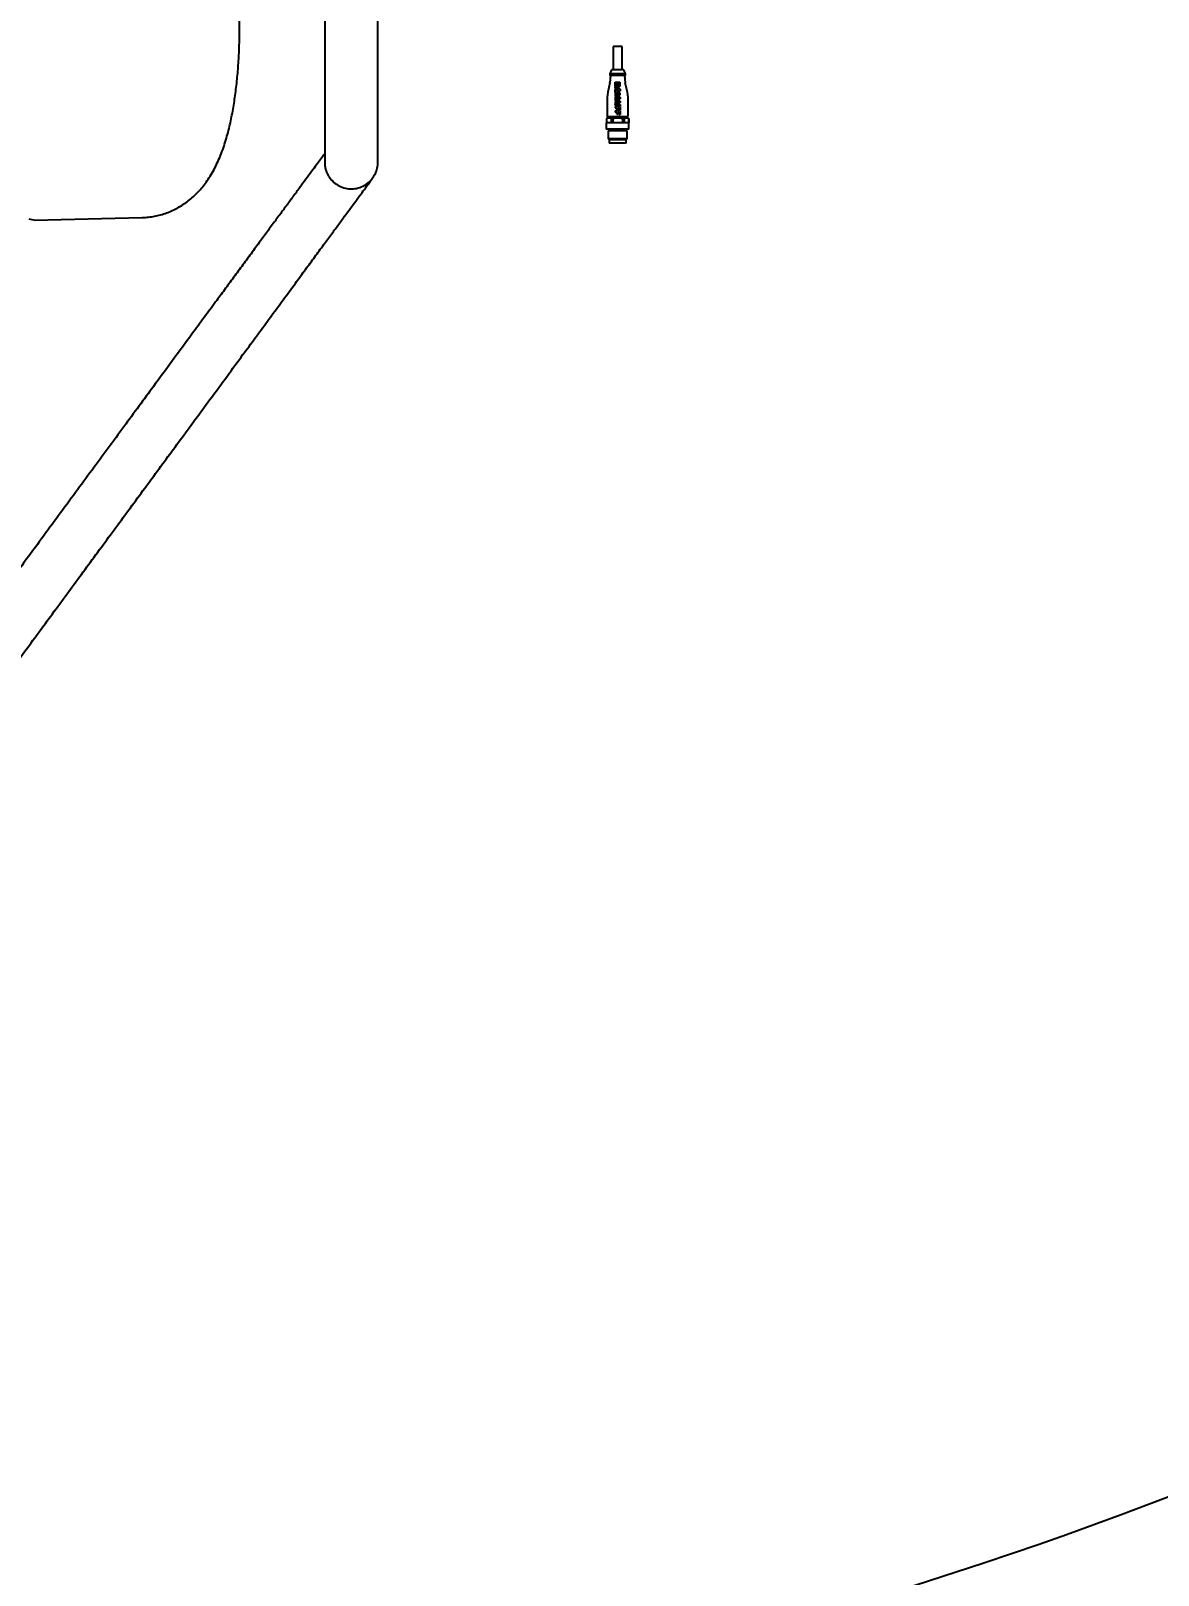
# Model space of a CAD drawing. Header units: inches. Extents: x -347369 to -260369, y 119522 to 149869.
# Drawn here: x -322189 to -321469, y 136284 to 137271 of the extents above; entities that cross this region are included whole.
import ezdxf

# ---------------------------------------------------------------- set-up
doc = ezdxf.new("R2010")
doc.units = ezdxf.units.IN
doc.header["$LTSCALE"] = 300
doc.layers.add('MACCHINA', color=40, linetype='Continuous')
doc.layers.add('QUOTE', color=7, linetype='Continuous')
doc.styles.get("Standard").update_dxf_attribs({"font": 'romans.shx'})
doc.dimstyles.new('sc1a100', dxfattribs={"dimscale": 100, "dimtxt": 3, "dimasz": 3, "dimexe": 0, "dimexo": 0, "dimgap": 1, "dimtad": 1, "dimzin": 12, "dimdsep": 46, "dimtxsty": 'Standard', "dimblk": 'CLOSEDBLANK', "dimcen": 1, "dimclrd": 253, "dimclre": 253, "dimclrt": 2, "dimadec": 0, "dimazin": 3, "dimtfac": 1, "dimtmove": 0, "dimatfit": 1, "dimldrblk": 'CLOSEDBLANK', "dimfxl": 1, "dimtolj": 1, "dimtzin": 0, "dimarcsym": 0})

# ---------------------------------------------------------------- blocks, each defined once
blk = doc.blocks.new('_ClosedBlank')
at = {"color": 0, "linetype": 'ByBlock', "lineweight": -2}
for p, q in [((-1, 0.1667), (0, 0)), ((-1, 0.1667), (-1, -0.1667)), ((0, 0), (-1, -0.1667))]:
    blk.add_line(p, q, dxfattribs=at)
blk = doc.blocks.new('*D28')
at = {"layer": 'Defpoints', "color": 0, "transparency": 16777216}
for p in [(-322483.62, 140399.66), (-321493.68, 139989.61), (-324251.39, 137231.89), (-323921.75, 136508.74), (-322483.62, 136499.66)]:
    blk.add_point(p, dxfattribs=at)
at = {"layer": 'QUOTE', "color": 253, "lineweight": -2, "transparency": 16777216}
for p, q in [((-324251.39, 137231.89), (-324517.44, 136965.84)), ((-322483.62, 136499.66), (-322483.62, 136123.4))]:
    blk.add_line(p, q, dxfattribs=at)
blk.add_arc((-322483.62, 138999.66), 2876.26, 230.97879, 264.02121, dxfattribs=at)
at = {"layer": 'QUOTE', "color": 253, "lineweight": -2, "transparency": 16777216, "xscale": 300, "yscale": 300, "zscale": 300}
for p, rotation in [((-324517.44, 136965.84), 137.9893954922992), ((-322483.62, 136123.4), 357.0106045077002)]:
    blk.add_blockref('_ClosedBlank', p, dxfattribs=dict(at, rotation=rotation))
at = {"layer": 'QUOTE', "color": 2, "transparency": 16777216, "insert": (-323488.65, 136573.31), "char_height": 300, "attachment_point": 5, "rotation": 337.5}
blk.add_mtext('\\A1;45°', dxfattribs=at)
blk = doc.blocks.new('*D38')
at = {"layer": 'Defpoints', "color": 0, "transparency": 16777216}
for p in [(-322483.62, 140399.66), (-323696.06, 139699.66), (-320318.56, 137749.66), (-322483.62, 136499.66), (-321507.47, 136317.71)]:
    blk.add_point(p, dxfattribs=at)
at = {"layer": 'QUOTE', "color": 253, "lineweight": -2, "transparency": 16777216}
for p, q in [((-320318.56, 137749.66), (-320011.93, 137572.62)), ((-322483.62, 136499.66), (-322483.62, 136145.58))]:
    blk.add_line(p, q, dxfattribs=at)
blk.add_arc((-322483.62, 138999.66), 2854.07, 276.02531, 323.97469, dxfattribs=at)
at = {"layer": 'QUOTE', "color": 253, "lineweight": -2, "transparency": 16777216, "xscale": 300, "yscale": 300, "zscale": 300}
for p, rotation in [((-320011.93, 137572.62), 56.98734634615995), ((-322483.62, 136145.58), 183.0126536538403)]:
    blk.add_blockref('_ClosedBlank', p, dxfattribs=dict(at, rotation=rotation))
at = {"layer": 'QUOTE', "color": 2, "transparency": 16777216, "insert": (-321181.59, 136744.46), "char_height": 300, "attachment_point": 5, "rotation": 30}
blk.add_mtext('\\A1;60°', dxfattribs=at)
blk = doc.blocks.new('A$Cad528b1c')
at = {"layer": 'MACCHINA'}
for p, q in [((666.4, -1738.75), (666.4, -1753.75)), ((669.3, -1738.75), (666.4, -1738.75)), ((672.2, -1738.75), (669.3, -1738.75)), ((672.2, -1753.75), (672.2, -1738.75)), ((665.3, -1753.75), (664.3, -1756.25)), ((669.3, -1753.75), (665.3, -1753.75)), ((673.3, -1753.75), (669.3, -1753.75)), ((674.3, -1756.25), (673.3, -1753.75)), ((664.4, -1761.95), (662.95, -1768.05)), ((664.3, -1756.25), (664.3, -1757.25)), ((669.3, -1756.25), (664.3, -1756.25)), ((669.3, -1757.25), (664.3, -1757.25)), ((664.8, -1757.75), (664.8, -1758.5)), ((667.8, -1761.58), (670.8, -1761.58)), ((667.8, -1761.95), (667.8, -1761.58)), ((667.8, -1763.7), (667.8, -1761.95)), ((667.8, -1765.63), (667.8, -1764.63)), ((670.81, -1765.98), (667.8, -1764.63)), ((669.04, -1762.45), (668.51, -1762.45)), ((668.51, -1763.3), (668.51, -1762.45)), ((669.04, -1762.45), (669.04, -1763.35)), ((674.3, -1756.25), (669.3, -1756.25)), ((674.3, -1757.25), (669.3, -1757.25)), ((669.52, -1764.36), (669.34, -1764.16)), ((669.34, -1764.16), (669.34, -1764.19)), ((670.12, -1762.45), (669.64, -1762.45)), ((669.64, -1763.26), (669.64, -1762.45)), ((669.65, -1763.34), (669.64, -1763.26)), ((669.85, -1763.52), (669.9, -1763.52)), ((670.12, -1763.23), (670.11, -1763.34)), ((670.12, -1762.45), (670.12, -1763.23)), ((670.8, -1761.58), (670.8, -1761.95)), ((670.8, -1761.95), (670.8, -1763.65)), ((673.8, -1758.5), (673.8, -1757.75)), ((675.65, -1768.05), (674.2, -1761.95)), ((674.3, -1757.25), (674.3, -1756.25)), ((662.95, -1768.05), (662.55, -1771.5)), ((662.55, -1771.5), (662.55, -1783.25)), ((667.8, -1765.63), (669.9, -1766.52)), ((667.8, -1768.05), (667.8, -1766.34)), ((668.57, -1766.34), (667.8, -1766.34)), ((667.8, -1768.4), (668.58, -1768.05)), ((667.8, -1768.05), (667.8, -1768.4)), ((667.8, -1768.67), (667.8, -1770.87)), ((670.81, -1768.67), (667.8, -1768.67)), ((667.8, -1770.87), (668.57, -1770.87)), ((667.8, -1771.24), (667.8, -1771.5)), ((670.81, -1771.24), (667.8, -1771.24)), ((667.8, -1771.5), (667.8, -1773.44)), ((667.8, -1773.44), (668.57, -1773.44)), ((667.8, -1774.48), (667.8, -1775.98)), ((670.81, -1773.75), (668.53, -1773.75)), ((668.57, -1766.34), (668.57, -1767.05)), ((669.9, -1766.52), (668.57, -1767.05)), ((668.57, -1769.61), (670.81, -1769.61)), ((668.57, -1770.87), (668.57, -1769.61)), ((668.57, -1772.17), (668.57, -1773.44)), ((668.57, -1772.17), (670.81, -1772.17)), ((668.57, -1774.74), (668.62, -1774.68)), ((668.57, -1774.74), (668.57, -1775.72)), ((668.58, -1768.05), (670.81, -1767.05)), ((668.62, -1774.68), (670.81, -1774.68)), ((670.81, -1765.98), (670.81, -1767.05)), ((670.81, -1769.61), (670.81, -1768.67)), ((670.81, -1771.5), (670.81, -1771.24)), ((670.81, -1771.5), (670.81, -1772.17)), ((670.81, -1773.75), (670.81, -1774.68)), ((676.05, -1771.5), (675.65, -1768.05)), ((676.05, -1783.25), (676.05, -1771.5)), ((662.4, -1784.65), (662.1, -1784.95)), ((662.1, -1784.95), (662.1, -1787.65)), ((662.12, -1784.95), (662.1, -1784.95)), ((662.12, -1784.95), (662.51, -1784.65)), ((662.12, -1784.95), (662.12, -1787.65)), ((662.51, -1784.65), (662.4, -1784.65)), ((664.83, -1784.65), (662.51, -1784.65)), ((669.3, -1783.75), (663.05, -1783.75)), ((664.3, -1784.15), (664.3, -1784.65)), ((664.83, -1784.65), (665.22, -1784.95)), ((666.98, -1784.65), (664.83, -1784.65)), ((666.2, -1784.95), (665.22, -1784.95)), ((665.22, -1784.95), (665.22, -1787.65)), ((666.2, -1784.95), (666.98, -1784.65)), ((666.2, -1784.95), (666.2, -1787.65)), ((671.62, -1784.65), (666.98, -1784.65)), ((667.8, -1777.14), (667.8, -1778.07)), ((670.81, -1777.14), (667.8, -1777.14)), ((667.8, -1778.07), (668.78, -1778.07)), ((667.8, -1779.87), (667.8, -1780.8)), ((670.81, -1779.87), (667.8, -1779.87)), ((667.8, -1780.8), (668.78, -1780.8)), ((668.53, -1776.71), (670.81, -1776.71)), ((668.62, -1775.78), (668.57, -1775.72)), ((670.81, -1775.78), (668.62, -1775.78)), ((668.78, -1778.07), (668.78, -1779.34)), ((668.78, -1779.34), (669.48, -1779.34)), ((668.78, -1780.8), (668.78, -1782.12)), ((668.78, -1782.12), (669.48, -1782.12)), ((675.55, -1783.75), (669.3, -1783.75)), ((669.48, -1778.07), (670.03, -1778.07)), ((669.48, -1778.07), (669.48, -1779.34)), ((669.48, -1780.8), (670.03, -1780.8)), ((669.48, -1780.8), (669.48, -1782.12)), ((670.03, -1778.07), (670.03, -1779.52)), ((670.03, -1779.52), (670.81, -1779.52)), ((670.03, -1780.8), (670.03, -1782.25)), ((670.03, -1782.25), (670.81, -1782.25)), ((670.81, -1775.78), (670.81, -1776.71)), ((670.81, -1777.14), (670.81, -1779.52)), ((670.81, -1779.87), (670.81, -1782.25)), ((671.62, -1784.65), (672.4, -1784.95)), ((673.77, -1784.65), (671.62, -1784.65)), ((673.38, -1784.95), (672.4, -1784.95)), ((672.4, -1784.95), (672.4, -1787.65)), ((673.38, -1784.95), (673.77, -1784.65)), ((673.38, -1784.95), (673.38, -1787.65)), ((676.09, -1784.65), (673.77, -1784.65)), ((674.3, -1784.65), (674.3, -1784.15)), ((676.09, -1784.65), (676.48, -1784.95)), ((676.2, -1784.65), (676.09, -1784.65)), ((676.5, -1784.95), (676.2, -1784.65)), ((676.48, -1784.95), (676.48, -1787.65)), ((676.5, -1784.95), (676.48, -1784.95)), ((676.5, -1787.65), (676.5, -1784.95)), ((662.05, -1787.65), (662.05, -1791.65)), ((669.3, -1787.65), (662.05, -1787.65)), ((669.3, -1791.65), (662.05, -1791.65)), ((663.95, -1792.37), (663.3, -1792.75)), ((663.3, -1792.75), (663.3, -1797.8)), ((669.3, -1792.75), (663.3, -1792.75)), ((663.95, -1792.05), (663.95, -1792.37)), ((669.3, -1792.37), (663.95, -1792.37)), ((676.55, -1787.65), (669.3, -1787.65)), ((676.55, -1791.65), (669.3, -1791.65)), ((674.65, -1792.37), (669.3, -1792.37)), ((675.3, -1792.75), (669.3, -1792.75)), ((674.65, -1792.37), (674.65, -1792.05)), ((675.3, -1792.75), (674.65, -1792.37)), ((675.3, -1797.8), (675.3, -1792.75)), ((676.55, -1791.65), (676.55, -1787.65)), ((663.3, -1797.8), (663.95, -1798.45)), ((669.3, -1797.8), (663.3, -1797.8)), ((663.95, -1798.45), (663.95, -1800.55)), ((669.3, -1798.45), (663.95, -1798.45)), ((669.3, -1800.55), (663.95, -1800.55)), ((675.3, -1797.8), (669.3, -1797.8)), ((674.65, -1798.45), (669.3, -1798.45)), ((674.65, -1800.55), (669.3, -1800.55)), ((674.65, -1798.45), (675.3, -1797.8)), ((674.65, -1800.55), (674.65, -1798.45)), ((296.49, -1849.66), (365.56, -1848.05))]:
    blk.add_line(p, q, dxfattribs=at)
at = {"layer": 'MACCHINA', "flags": 128}
blk.add_lwpolyline([(296.49, -1849.66), (295.23, -1849.59), (293.48, -1849.2)], dxfattribs=at)
at = {"layer": 'MACCHINA'}
for centre, radius, start, end in [((664.3, -1757.75), 0.5, 0, 90), ((649.8, -1758.5), 15, 346.67547, 0), ((674.3, -1757.75), 0.5, 90, 180), ((688.8, -1758.5), 15, 180, 193.32453), ((663.05, -1783.25), 0.5, 180, 270), ((663.9, -1784.15), 0.4, 0, 90), ((674.7, -1784.15), 0.4, 90, 180), ((675.55, -1783.25), 0.5, 270, 0), ((663.55, -1792.05), 0.4, 0, 90), ((675.05, -1792.05), 0.4, 90, 180)]:
    blk.add_arc(centre, radius, start, end, dxfattribs=at)
for points, knots in [([(482.15, -1683.93), (482.15, -1685.23), (482.15, -1690.27), (482.15, -1698.46), (482.15, -1708.36), (482.15, -1717.4), (482.15, -1725.67), (482.15, -1733.43), (482.15, -1740.67), (482.15, -1747.39), (482.15, -1753.4), (482.15, -1758.75), (482.15, -1763.25), (482.15, -1767.04), (482.15, -1770.22), (482.15, -1773.15), (482.15, -1775.92), (482.15, -1778.6), (482.15, -1782.38), (482.15, -1787.05), (482.15, -1792.82), (482.15, -1798.36), (482.15, -1803.37), (482.15, -1807.36), (482.15, -1809.81), (482.15, -1811.23), (482.15, -1812.02), (482.15, -1812.54), (482.15, -1813.11), (482.17, -1813.71), (482.23, -1814.45), (482.31, -1815.14), (482.37, -1815.51), (482.5, -1816.23), (482.73, -1817.21), (483.03, -1818.2), (483.41, -1819.22), (483.89, -1820.31), (484.56, -1821.54), (485.45, -1822.89), (487, -1824.8), (489.55, -1827.01), (493.26, -1828.9), (497.35, -1829.85), (501.56, -1829.78), (505.61, -1828.68), (509.25, -1826.66), (511.76, -1824.32), (513.35, -1822.18), (514.24, -1820.66), (514.81, -1819.43), (515.12, -1818.61), (515.3, -1818.08), (515.43, -1817.69), (515.53, -1817.33), (515.66, -1816.86), (515.81, -1816.18), (515.94, -1815.49), (516.02, -1814.88), (516.07, -1814.39), (516.11, -1814.01), (516.12, -1813.73), (516.13, -1813.54), (516.14, -1813.46), (516.14, -1813.34), (516.14, -1813.04), (516.15, -1812.43), (516.15, -1811.59), (516.15, -1810.51), (516.15, -1809.28), (516.15, -1807.92), (516.15, -1806.37), (516.15, -1804.6), (516.15, -1802.61), (516.15, -1800.62), (516.15, -1798.72), (516.15, -1796.97), (516.15, -1795.1), (516.15, -1793.11), (516.15, -1790.93), (516.15, -1788.47), (516.15, -1785.54), (516.15, -1782.07), (516.15, -1777.96), (516.15, -1773.25), (516.15, -1767.88), (516.15, -1762.16), (516.15, -1756.13), (516.15, -1749.86), (516.15, -1742.95), (516.15, -1735.37), (516.15, -1727.06), (516.15, -1718.16), (516.15, -1708.68), (516.15, -1698.58), (516.15, -1690.26), (516.15, -1685.16), (516.15, -1683.85)], [0, 0, 0, 0, 0.006831, 0.026664, 0.045656, 0.063807, 0.081118, 0.097588, 0.114735, 0.130864, 0.145976, 0.160071, 0.173149, 0.18327, 0.192685, 0.201525, 0.210347, 0.219215, 0.228128, 0.249316, 0.270756, 0.298814, 0.327275, 0.355917, 0.384673, 0.399094, 0.413543, 0.427884, 0.441622, 0.454716, 0.467171, 0.471184, 0.474987, 0.477975, 0.479706, 0.481131, 0.481802, 0.482854, 0.48422, 0.48549, 0.487087, 0.490648, 0.494253, 0.497897, 0.501544, 0.505184, 0.508783, 0.512339, 0.514099, 0.51575, 0.516938, 0.517667, 0.518051, 0.5184, 0.51877, 0.519182, 0.520184, 0.522248, 0.525064, 0.528416, 0.532471, 0.537236, 0.542714, 0.548865, 0.555087, 0.569253, 0.58271, 0.597808, 0.611904, 0.624998, 0.637957, 0.650662, 0.663459, 0.676349, 0.68933, 0.698195, 0.707102, 0.716051, 0.725043, 0.734252, 0.744303, 0.755252, 0.768331, 0.782497, 0.797748, 0.814086, 0.831509, 0.846857, 0.86296, 0.879817, 0.897428, 0.915792, 0.934911, 0.953628, 0.973015, 0.993073, 1, 1, 1, 1]), ([(365.55, -1848.04), (365.61, -1848.04), (366.98, -1848.06), (369.65, -1847.81), (373.55, -1847.26), (377.4, -1846.35), (381.17, -1845.15), (384.85, -1843.65), (388.41, -1841.85), (391.83, -1839.77), (395.11, -1837.41), (398.22, -1834.8), (401.17, -1831.92), (403.97, -1828.77), (406.62, -1825.32), (409.16, -1821.52), (411.5, -1817.45), (413.67, -1813.09), (415.65, -1808.5), (417.45, -1803.65), (419.04, -1798.71), (420.43, -1793.77), (421.64, -1788.84), (422.71, -1783.88), (423.65, -1778.9), (424.47, -1773.87), (425.19, -1768.8), (425.82, -1763.68), (426.35, -1758.52), (426.8, -1753.32), (427.16, -1748.12), (427.44, -1742.93), (427.63, -1737.85), (427.75, -1733.01), (427.8, -1728.8), (427.81, -1725.02), (427.78, -1721.41), (427.73, -1718.87), (427.7, -1717.56)], [0, 0, 0, 0, 0.001017, 0.024352, 0.047786, 0.071353, 0.095102, 0.119087, 0.143377, 0.168055, 0.193231, 0.219052, 0.245718, 0.273513, 0.302838, 0.334262, 0.368578, 0.402345, 0.438737, 0.476346, 0.512865, 0.548074, 0.582163, 0.615328, 0.647735, 0.679519, 0.710782, 0.741602, 0.77203, 0.802089, 0.831763, 0.86097, 0.889477, 0.916594, 0.940896, 0.958641, 0.978515, 1, 1, 1, 1]), ([(668.02, -1764.31), (667.96, -1764.22), (667.83, -1764.04), (667.81, -1763.82), (667.8, -1763.7)], [0, 0, 0, 0, 0.5003676, 1, 1, 1, 1]), ([(668.66, -1764.58), (668.6, -1764.58), (668.48, -1764.58), (668.3, -1764.52), (668.15, -1764.43), (668.06, -1764.35), (668.02, -1764.31)], [0, 0, 0, 0, 0.250105, 0.499034, 0.748845, 1, 1, 1, 1]), ([(668.57, -1763.5), (668.55, -1763.47), (668.52, -1763.41), (668.51, -1763.34), (668.51, -1763.3)], [0, 0, 0, 0, 0.500039, 1, 1, 1, 1]), ([(668.78, -1763.59), (668.76, -1763.59), (668.72, -1763.59), (668.64, -1763.56), (668.6, -1763.52), (668.57, -1763.5)], [0, 0, 0, 0, 0.251043, 0.500751, 1, 1, 1, 1]), ([(669.14, -1764.45), (669.06, -1764.49), (668.91, -1764.57), (668.74, -1764.58), (668.66, -1764.58)], [0, 0, 0, 0, 0.500075, 1, 1, 1, 1]), ([(668.98, -1763.52), (668.97, -1763.53), (668.94, -1763.55), (668.89, -1763.58), (668.84, -1763.59), (668.8, -1763.59), (668.78, -1763.59)], [0, 0, 0, 0, 0.250755, 0.500092, 0.749338, 1, 1, 1, 1]), ([(669.04, -1763.35), (669.04, -1763.38), (669.03, -1763.44), (669, -1763.49), (668.98, -1763.52)], [0, 0, 0, 0, 0.500116, 1, 1, 1, 1]), ([(669.34, -1764.19), (669.32, -1764.24), (669.26, -1764.34), (669.18, -1764.41), (669.14, -1764.45)], [0, 0, 0, 0, 0.500107, 1, 1, 1, 1]), ([(669.98, -1764.49), (669.89, -1764.49), (669.73, -1764.48), (669.59, -1764.4), (669.52, -1764.36)], [0, 0, 0, 0, 0.499953, 1, 1, 1, 1]), ([(669.85, -1763.52), (669.82, -1763.52), (669.77, -1763.51), (669.71, -1763.47), (669.67, -1763.41), (669.65, -1763.36), (669.65, -1763.34)], [0, 0, 0, 0, 0.250021, 0.499867, 0.749629, 1, 1, 1, 1]), ([(670.03, -1763.48), (670.01, -1763.49), (669.97, -1763.51), (669.92, -1763.52), (669.9, -1763.52)], [0, 0, 0, 0, 0.500139, 1, 1, 1, 1]), ([(670.59, -1764.23), (670.55, -1764.27), (670.47, -1764.35), (670.32, -1764.43), (670.15, -1764.49), (670.03, -1764.49), (669.98, -1764.49)], [0, 0, 0, 0, 0.250602, 0.499674, 0.749111, 1, 1, 1, 1]), ([(670.11, -1763.34), (670.1, -1763.36), (670.09, -1763.42), (670.05, -1763.46), (670.03, -1763.48)], [0, 0, 0, 0, 0.5000102, 1, 1, 1, 1]), ([(670.8, -1763.65), (670.79, -1763.75), (670.77, -1763.97), (670.65, -1764.14), (670.59, -1764.23)], [0, 0, 0, 0, 0.499622, 1, 1, 1, 1]), ([(667.8, -1774.48), (667.8, -1774.43), (667.8, -1774.34), (667.86, -1774.15), (668, -1773.95), (668.24, -1773.78), (668.44, -1773.76), (668.53, -1773.75)], [0, 0, 0, 0, 0.125708, 0.250888, 0.50036, 0.749474, 1, 1, 1, 1]), ([(668.53, -1776.71), (668.44, -1776.7), (668.24, -1776.68), (668, -1776.51), (667.86, -1776.31), (667.8, -1776.12), (667.8, -1776.03), (667.8, -1775.98)], [0, 0, 0, 0, 0.249711, 0.499254, 0.74841, 0.873954, 1, 1, 1, 1]), ([(482.15, -1807.4), (481.84, -1807.82), (481.03, -1808.9), (479.01, -1811.61), (476.24, -1815.34), (472.99, -1819.74), (469.33, -1824.7), (465.32, -1830.14), (461.02, -1835.98), (456.48, -1842.14), (451.76, -1848.55), (446.9, -1855.16), (441.65, -1862.3), (436.01, -1869.96), (430.02, -1878.11), (424.09, -1886.18), (418.28, -1894.09), (412.02, -1902.6), (405.13, -1911.98), (397.37, -1922.53), (389.21, -1933.64), (380.63, -1945.31), (371.65, -1957.53), (362.29, -1970.26), (352.57, -1983.47), (342.52, -1997.15), (332.17, -2011.23), (321.56, -2025.67), (310.71, -2040.42), (300.45, -2054.39), (290.82, -2067.49), (281.91, -2079.61), (273.11, -2091.57), (264.55, -2103.22), (255.62, -2115.38), (246.4, -2127.91), (237.02, -2140.67), (228.17, -2152.72), (219.85, -2164.03), (212.1, -2174.58), (205.5, -2183.55), (201.67, -2188.77), (200.09, -2190.92)], [0, 0, 0, 0, 0.017581, 0.045707, 0.073016, 0.099504, 0.125169, 0.150008, 0.17402, 0.197202, 0.219552, 0.241067, 0.261748, 0.285457, 0.307958, 0.329248, 0.349325, 0.36826, 0.391969, 0.416262, 0.441138, 0.466596, 0.492637, 0.519261, 0.546468, 0.574257, 0.602629, 0.631583, 0.66112, 0.69124, 0.715757, 0.740647, 0.765524, 0.789994, 0.814058, 0.843563, 0.872433, 0.900668, 0.928267, 0.955231, 0.981559, 1, 1, 1, 1]), ([(209.92, -2234.95), (210.87, -2233.65), (213.68, -2229.83), (218.85, -2222.8), (225.35, -2213.96), (232.27, -2204.55), (239.54, -2194.66), (247.14, -2184.31), (255.05, -2173.56), (263.22, -2162.44), (271.64, -2150.99), (280.26, -2139.25), (289.07, -2127.27), (298.04, -2115.07), (307.13, -2102.7), (316.32, -2090.2), (325.57, -2077.61), (334.86, -2064.97), (344.16, -2052.33), (353.43, -2039.71), (362.66, -2027.16), (371.83, -2014.69), (380.93, -2002.31), (389.95, -1990.04), (398.86, -1977.91), (407.64, -1965.97), (416.25, -1954.25), (424.67, -1942.8), (432.86, -1931.65), (440.81, -1920.85), (448.45, -1910.45), (455.75, -1900.52), (462.65, -1891.13), (469.13, -1882.32), (475.18, -1874.08), (480.79, -1866.45), (485.96, -1859.42), (490.67, -1853.01), (494.93, -1847.22), (498.75, -1842.02), (502.29, -1837.2), (505.5, -1832.84), (508.28, -1829.06), (510.45, -1826.1), (511.79, -1824.28), (512.52, -1823.29), (512.83, -1822.86), (512.84, -1822.85), (512.84, -1822.85)], [0, 0, 0, 0, 0.012016, 0.035374, 0.058635, 0.081797, 0.104861, 0.127827, 0.150694, 0.173464, 0.196135, 0.218709, 0.241199, 0.263618, 0.285967, 0.308244, 0.33045, 0.352585, 0.374649, 0.396643, 0.418565, 0.440438, 0.462369, 0.484371, 0.506444, 0.528587, 0.550802, 0.573088, 0.595444, 0.617872, 0.640369, 0.662798, 0.685049, 0.707123, 0.729021, 0.750741, 0.772285, 0.793653, 0.814843, 0.835863, 0.857056, 0.881236, 0.905888, 0.931009, 0.956602, 0.972931, 0.989445, 1, 1, 1, 1])]:
    blk.add_open_spline(points, degree=3, knots=knots, dxfattribs=at)

msp = doc.modelspace()

# ---------------------------------------------------------------- block references
msp.add_blockref('A$Cad528b1c', (-322483.625, 138999.656))

# ---------------------------------------------------------------- dimensions: what is measured, and where the dimension line sits
at = {"layer": 'QUOTE'}
for base, line2, picture, middle in [((-323921.753, 136508.745), ((-324251.392, 137231.889), (-321493.675, 139989.605)), '*D28', (-323488.649, 136573.311)), ((-321507.475, 136317.706), ((-320318.561, 137749.656), (-323696.06, 139699.656)), '*D38', (-321181.589, 136744.464))]:
    dim = msp.add_angular_dim_2l(base=base, line1=((-322483.625, 136499.656), (-322483.625, 140399.656)), line2=line2, dimstyle='sc1a100', dxfattribs=at)
    dim.commit()
    dim.dimension.update_dxf_attribs({"geometry": picture, "text_midpoint": middle})

doc.saveas('drawing.dxf')
